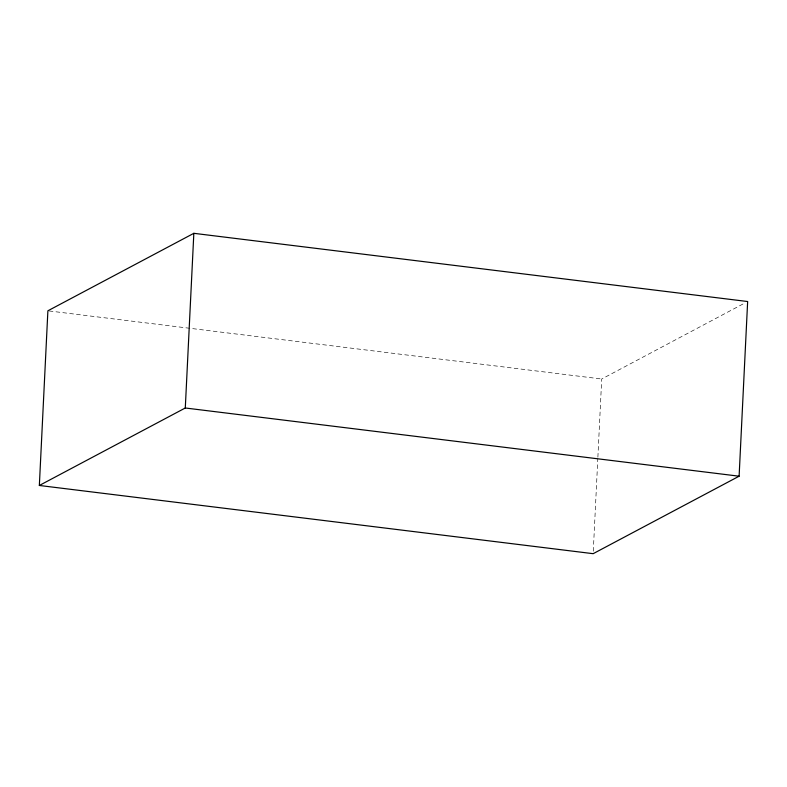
<?xml version="1.0" encoding="UTF-8"?>
<svg xmlns="http://www.w3.org/2000/svg" width="787" height="787" viewBox="0 0 787 787"><rect width="100%" height="100%" fill="white"/><g stroke="black" fill="none" stroke-linecap="round" stroke-linejoin="round"><path stroke-width="0.59" stroke-dasharray="3.94 2.95" d="M593.28 551.234L597.825 458.408M597.884 457.188L601.711 379.009L744.404 303.251M49.109 310.954L601.711 379.009"/><path stroke-width="1.18" d="M39.35 485.471L47.889 310.796L193.838 233.316L747.65 301.529L739.111 476.204L593.162 553.684L39.35 485.471L185.289 407.991L739.111 476.204M185.289 407.991L193.838 233.316"/></g></svg>
